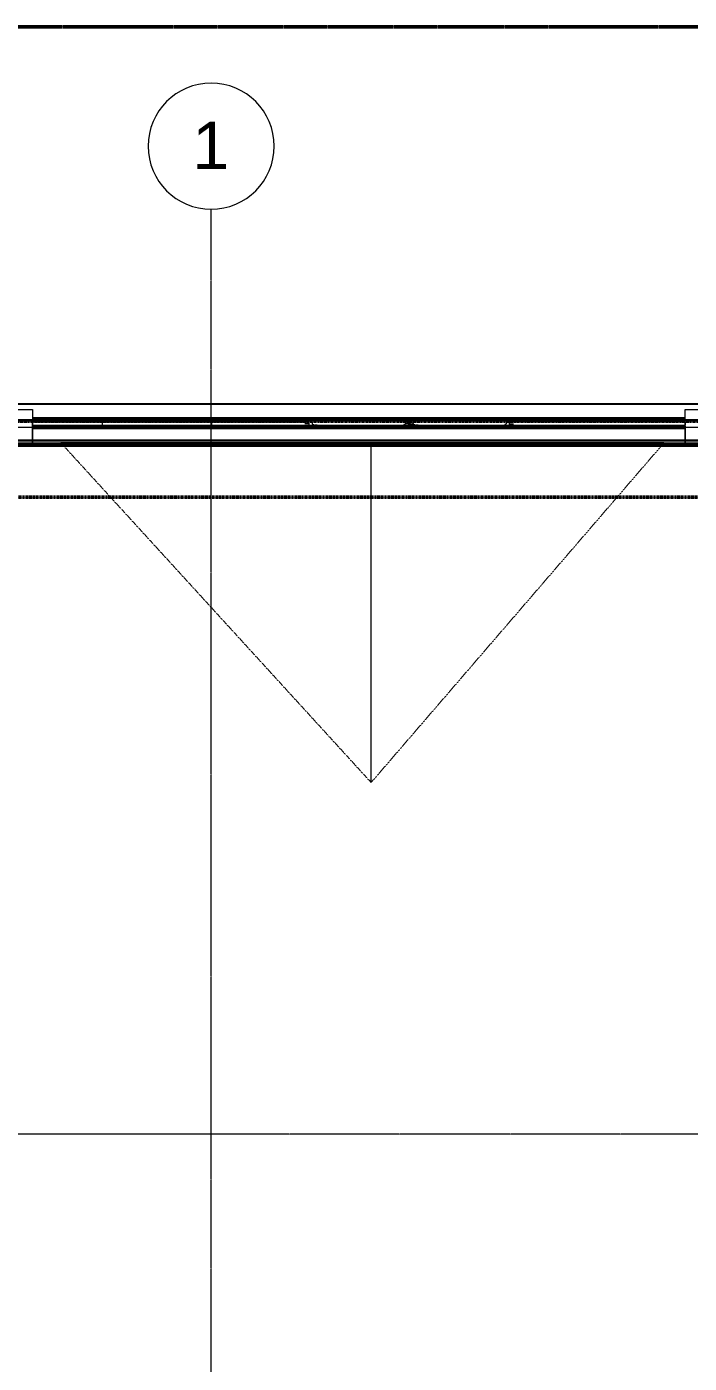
# Model space of a CAD drawing. Header units: inches. Extents: x -4235 to -464, y 9767 to 12269.
# Drawn here: x -3552 to -3299, y 11760 to 12269 of the extents above; entities that cross this region are included whole.
import ezdxf

# ---------------------------------------------------------------- set-up
doc = ezdxf.new("R2010")
doc.units = ezdxf.units.IN
doc.header["$MEASUREMENT"] = 0
for name, pattern in [('Dash 1_16_', [0.125, 0.0625, -0.0625]), ('Double Dash 3_8_', [1, 0.375, -0.125, 0.125, -0.125, 0.125, -0.125]), ('Grid Line 1_2_', [0.875, 0.5, -0.125, 0.125, -0.125])]:
    doc.linetypes.add(name, pattern=pattern)
for name, color, linetype, lineweight in [('A-GENM', 5, 'Continuous', 9), ('A-GLAZ-1', 151, 'Continuous', 9), ('A-GLAZ-2', 151, 'Continuous', 20), ('A-ROOF', 132, 'Continuous', 13), ('A-ROOF-1', 10, 'Dash 1_16_', 9), ('A-ROOF-2', 7, 'Dash 1_16_', 9), ('A-WALL-1', 113, 'Continuous', 9), ('C-PROP-LINE', 91, 'Double Dash 3_8_', 50), ('C-PROP-LINE-1', 91, 'Dash 1_16_', 50), ('S-GRID-1', 1, 'Grid Line 1_2_', 9), ('S-GRID-IDEN', 1, 'Continuous', 9)]:
    doc.layers.add(name, color=color, linetype=linetype, lineweight=lineweight)
doc.styles.add('Arial', font='arial.ttf', dxfattribs={"height": 18})

# ---------------------------------------------------------------- blocks, each defined once
blk = doc.blocks.new('Basic Wall _ EXT - FIBER CEMENT - LARGE - ___-2505162-BACKGROUND - ROOF PLAN')
at = {"layer": 'A-WALL-1'}
for p, q in [((-3444.14, 12118.91), (-3549.34, 12118.91)), ((-3444.14, 12118.91), (-3549.34, 12118.91)), ((-3549.34, 12118.88), (-3444.14, 12118.88)), ((-3444.14, 12118.88), (-3549.34, 12118.88)), ((-3522.69, 12116.87), (-3549.34, 12116.87)), ((-3522.69, 12116.87), (-3549.34, 12116.87)), ((-3549.34, 12116.84), (-3515.8, 12116.84)), ((-3515.8, 12116.84), (-3549.34, 12116.84)), ((-3481.16, 12116.87), (-3522.69, 12116.87)), ((-3481.16, 12116.87), (-3522.69, 12116.87)), ((-3515.8, 12116.84), (-3487.92, 12116.84)), ((-3487.92, 12116.84), (-3515.8, 12116.84)), ((-3487.92, 12116.84), (-3481.16, 12116.84)), ((-3481.16, 12116.84), (-3487.92, 12116.84)), ((-3444.14, 12116.87), (-3481.16, 12116.87)), ((-3444.14, 12116.87), (-3481.16, 12116.87)), ((-3481.16, 12116.84), (-3444.14, 12116.84)), ((-3444.14, 12116.84), (-3481.16, 12116.84)), ((-3405.74, 12118.91), (-3406.11, 12118.91)), ((-3405.74, 12118.91), (-3406.11, 12118.91)), ((-3406.11, 12118.88), (-3405.74, 12118.88)), ((-3405.74, 12118.88), (-3406.11, 12118.88)), ((-3405.74, 12116.87), (-3406.11, 12116.87)), ((-3405.74, 12116.87), (-3406.11, 12116.87)), ((-3406.11, 12116.84), (-3405.74, 12116.84)), ((-3405.74, 12116.84), (-3406.11, 12116.84)), ((-3300.91, 12118.91), (-3367.71, 12118.91)), ((-3300.91, 12118.91), (-3367.71, 12118.91)), ((-3367.71, 12118.88), (-3300.91, 12118.88)), ((-3300.91, 12118.88), (-3367.71, 12118.88)), ((-3300.91, 12116.87), (-3367.71, 12116.87)), ((-3300.91, 12116.87), (-3367.71, 12116.87)), ((-3367.71, 12116.84), (-3300.91, 12116.84)), ((-3300.91, 12116.84), (-3367.71, 12116.84))]:
    blk.add_line(p, q, dxfattribs=at)
blk = doc.blocks.new('Basic Wall _ EXT - FIBER CEMENT - LARGE - ___-2162455-BACKGROUND - ROOF PLAN')
at = {"layer": 'A-WALL-1'}
for p, q in [((-3300.91, 12119.8), (-3549.34, 12119.8)), ((-3300.91, 12119.5), (-3549.34, 12119.5)), ((-3300.91, 12119.5), (-3549.34, 12119.5)), ((-3300.91, 12119.48), (-3549.34, 12119.48)), ((-3300.91, 12119.46), (-3549.34, 12119.46)), ((-3300.91, 12119.46), (-3549.34, 12119.46)), ((-3300.91, 12119.46), (-3549.34, 12119.46)), ((-3300.91, 12116.87), (-3549.34, 12116.87)), ((-3300.91, 12116.87), (-3549.34, 12116.87)), ((-3549.34, 12116.84), (-3300.91, 12116.84)), ((-3300.91, 12116.84), (-3549.34, 12116.84))]:
    blk.add_line(p, q, dxfattribs=at)
blk = doc.blocks.new('Basic Wall _ EXT - FIBER CEMENT - SMALL - ___-2145929-BACKGROUND - ROOF PLAN')
at = {"layer": 'A-WALL-1'}
for p, q in [((-2061.36, 12125.15), (-3867.29, 12125.15)), ((-2061.36, 12125.15), (-3867.29, 12125.15)), ((-3867.21, 12125.07), (-2061.44, 12125.07)), ((-2061.44, 12125.07), (-3867.21, 12125.07)), ((-2067.39, 12119.12), (-3861.25, 12119.12)), ((-2067.46, 12119.05), (-3861.19, 12119.05)), ((-2067.84, 12118.67), (-3860.81, 12118.67)), ((-2067.92, 12118.59), (-3860.73, 12118.59)), ((-2067.92, 12118.59), (-3860.73, 12118.59)), ((-2070.35, 12116.17), (-3858.3, 12116.17)), ((-2070.35, 12116.17), (-3858.3, 12116.17)), ((-2075.17, 12111.34), (-3853.48, 12111.34)), ((-2075.17, 12111.34), (-3853.48, 12111.34)), ((-2075.25, 12111.26), (-3853.4, 12111.26)), ((-2075.25, 12111.26), (-3853.4, 12111.26)), ((-3853.2, 12111.06), (-2075.45, 12111.06)), ((-2075.45, 12111.06), (-3853.2, 12111.06)), ((-3852.33, 12110.19), (-2076.32, 12110.19)), ((-2076.32, 12110.19), (-3852.33, 12110.19)), ((-2076.67, 12109.84), (-3851.97, 12109.84)), ((-2076.72, 12109.79), (-3851.93, 12109.79)), ((-2076.73, 12109.78), (-3851.92, 12109.78)), ((-2076.79, 12109.72), (-3851.85, 12109.72)), ((-2076.8, 12109.72), (-3851.85, 12109.72)), ((-2076.8, 12109.71), (-3851.85, 12109.71)), ((-2076.83, 12109.68), (-3851.82, 12109.68)), ((-2076.86, 12109.65), (-3851.78, 12109.65)), ((-3851.77, 12109.64), (-2076.87, 12109.64)), ((-3851.63, 12109.49), (-2077.02, 12109.49)), ((-2077.23, 12109.28), (-3851.42, 12109.28)), ((-2077.3, 12109.22), (-3851.35, 12109.22)), ((-2077.42, 12109.09), (-3851.22, 12109.09)), ((-2077.53, 12108.98), (-3851.11, 12108.98))]:
    blk.add_line(p, q, dxfattribs=at)
blk = doc.blocks.new('Window-Double_Hung-Andersen-400_Series-Tilt_Wash - DOUBLE HUNG - COTTAGE - 3RD FLOOR-V4-BACKGROUND - ROOF PLAN')
at = {"layer": 'A-GLAZ-1'}
for p, q in [((-16.29, 2.5), (-15.7, 2.5)), ((-16.29, 2.12), (-15.7, 2.12)), ((-15.82, 2.5), (-15.82, 2.16)), ((-15.7, 2.63), (15.7, 2.63)), ((-15.7, 2.5), (15.7, 2.5)), ((-15.7, 2.12), (15.7, 2.12)), ((-15.7, 2), (15.7, 2)), ((16.29, 2.5), (15.7, 2.5)), ((16.29, 2.12), (15.7, 2.12)), ((15.82, 2.5), (15.82, 2.12))]:
    blk.add_line(p, q, dxfattribs=at)
at = {"layer": 'A-GLAZ-2'}
for p, q in [((-19.01, 3.44), (-20.51, 3.44)), ((19.01, 4.81), (-19.01, 4.81)), ((-19.01, 4.81), (-19.01, 4.56)), ((-19.01, 4.27), (-19.01, 4.22)), ((-19.01, 4.11), (-19.01, 3)), ((-19.01, 2.84), (-19.01, 2.72)), ((-19.01, 2.69), (-19.01, 2.01)), ((-19.01, 2.01), (-19.01, 1.69)), ((-18.2, 4.81), (-18.2, 4.56)), ((-18.2, 4.27), (-18.2, 4.22)), ((-18.2, 4.11), (-18.2, 4)), ((-18.2, 4), (-17.92, 4)), ((-17.92, 4), (-17.61, 3.19)), ((-17.61, 3.19), (-17.14, 3.19)), ((-17.42, 2.75), (-16.57, 2.75)), ((-17.42, 2.69), (-17.42, 2.01)), ((-17.42, 2.01), (-17.42, 1.69)), ((-17.14, 3.19), (-17.14, 3)), ((-17.14, 2.84), (-17.14, 2.79)), ((-15.86, 2.97), (-16.57, 2.97)), ((-16.57, 2.72), (-16.57, 2.84)), ((-16.57, 2.63), (-16.57, 2.69)), ((-15.7, 2.63), (-16.57, 2.63)), ((-16.29, 2.63), (-16.29, 2.01)), ((-15.7, 2), (-16.29, 2)), ((-15.8, 2.84), (-15.74, 2.72)), ((-15.78, 1.69), (-15.7, 2)), ((-15.73, 2.69), (-15.7, 2.63)), ((15.73, 2.69), (15.7, 2.63)), ((15.7, 2.63), (16.57, 2.63)), ((15.7, 2), (16.29, 2)), ((15.78, 1.69), (15.7, 2)), ((15.79, 2.83), (15.74, 2.72)), ((15.86, 2.97), (16.57, 2.97)), ((16.29, 2.63), (16.29, 2.01)), ((16.57, 2.72), (16.57, 2.83)), ((17.42, 2.75), (16.57, 2.75)), ((16.57, 2.63), (16.57, 2.69)), ((17.14, 3.19), (17.14, 3)), ((17.61, 3.19), (17.14, 3.19)), ((17.14, 2.83), (17.14, 2.75)), ((17.42, 2.69), (17.42, 2.01)), ((17.42, 1.99), (17.42, 1.69)), ((17.92, 4), (17.61, 3.19)), ((18.2, 4), (17.92, 4)), ((18.2, 4.81), (18.2, 4.56)), ((18.2, 4.11), (18.2, 4)), ((19.01, 4.56), (19.01, 4.81)), ((19.01, 3), (19.01, 4.11)), ((19.01, 3.44), (20.51, 3.44)), ((19.01, 2.72), (19.01, 2.83)), ((19.01, 2.01), (19.01, 2.69)), ((19.01, 1.69), (19.01, 1.98))]:
    blk.add_line(p, q, dxfattribs=at)
blk = doc.blocks.new('Window-Double_Hung-Andersen-400_Series-Tilt_Wash - DOUBLE HUNG - COTTAGE - 3RD FLOOR-V50-BACKGROUND - ROOF PLAN')
at = {"layer": 'A-GLAZ-1'}
for p, q in [((-16.29, 2.5), (-15.7, 2.5)), ((-16.29, 2.12), (-15.7, 2.12)), ((-15.82, 2.5), (-15.82, 2.12)), ((-15.7, 2.63), (15.7, 2.63)), ((-15.7, 2.5), (15.7, 2.5)), ((-15.7, 2.12), (15.7, 2.12)), ((-15.7, 2), (15.7, 2)), ((16.29, 2.5), (15.7, 2.5)), ((16.29, 2.12), (15.7, 2.12)), ((15.82, 2.5), (15.82, 2.12))]:
    blk.add_line(p, q, dxfattribs=at)
at = {"layer": 'A-GLAZ-2'}
for p, q in [((-19.01, 3.44), (-20.51, 3.44)), ((19.01, 4.81), (-19.01, 4.81)), ((-19.01, 4.81), (-19.01, 4.56)), ((-19.01, 4.39), (-19.01, 4.34)), ((-19.01, 4.27), (-19.01, 4.22)), ((-19.01, 4.11), (-19.01, 3)), ((-19.01, 2.88), (-19.01, 2.74)), ((-19.01, 2.69), (-19.01, 2.01)), ((-19.01, 2.01), (-19.01, 1.69)), ((-18.2, 4.81), (-18.2, 4.56)), ((-18.2, 4.39), (-18.2, 4.34)), ((-18.2, 4.27), (-18.2, 4.22)), ((-18.2, 4.11), (-18.2, 4)), ((-18.2, 4), (-17.92, 4)), ((-17.92, 4), (-17.61, 3.2)), ((-17.61, 3.19), (-17.14, 3.19)), ((-17.42, 2.75), (-16.57, 2.75)), ((-17.42, 2.69), (-17.42, 2.01)), ((-17.42, 2.01), (-17.42, 1.69)), ((-17.14, 3.19), (-17.14, 3)), ((-17.14, 2.88), (-17.14, 2.75)), ((-15.86, 2.97), (-16.57, 2.97)), ((-16.57, 2.74), (-16.57, 2.88)), ((-16.57, 2.63), (-16.57, 2.69)), ((-15.7, 2.63), (-16.57, 2.63)), ((-16.29, 2.63), (-16.29, 2.01)), ((-15.7, 2), (-16.29, 2)), ((-15.82, 2.88), (-15.76, 2.75)), ((-15.78, 1.69), (-15.7, 2)), ((-15.73, 2.69), (-15.7, 2.63)), ((15.73, 2.69), (15.7, 2.63)), ((15.7, 2.63), (16.57, 2.63)), ((15.7, 2), (16.29, 2)), ((15.78, 1.69), (15.7, 2)), ((15.8, 2.84), (15.74, 2.72)), ((15.86, 2.97), (16.57, 2.97)), ((16.29, 2.63), (16.29, 2.01)), ((16.57, 2.72), (16.57, 2.84)), ((17.42, 2.75), (16.57, 2.75)), ((16.57, 2.63), (16.57, 2.69)), ((17.14, 3.19), (17.14, 3)), ((17.61, 3.19), (17.14, 3.19)), ((17.14, 2.84), (17.14, 2.78)), ((17.42, 2.69), (17.42, 2.01)), ((17.42, 2.01), (17.42, 1.69)), ((17.92, 4), (17.61, 3.19)), ((18.2, 4), (17.92, 4)), ((18.2, 4.81), (18.2, 4.56)), ((18.2, 4.27), (18.2, 4.22)), ((18.2, 4.11), (18.2, 4)), ((19.01, 4.56), (19.01, 4.81)), ((19.01, 4.22), (19.01, 4.27)), ((19.01, 3), (19.01, 4.11)), ((19.01, 3.44), (20.51, 3.44)), ((19.01, 2.72), (19.01, 2.84)), ((19.01, 2.01), (19.01, 2.69)), ((19.01, 1.69), (19.01, 2.01))]:
    blk.add_line(p, q, dxfattribs=at)
blk = doc.blocks.new('Family1 - SCUPPER - east_west-V146-BACKGROUND - ROOF PLAN')
at = {"layer": 'A-GENM'}
for p, q in [((-5, 4.44), (5, 4.44)), ((-5, 4.28), (-5, 4.33)), ((-5, 3.96), (-5, 4.26)), ((-5, 3.09), (-5, 3.96)), ((-5, 2.89), (-5, 3.09)), ((-5, 2.81), (-5, 2.89)), ((-5, -2.01), (-5, 2.81)), ((5, 4.33), (5, 4.28)), ((5, 4.26), (5, 3.96)), ((5, 3.96), (5, 3.09)), ((5, 3.09), (5, 2.89)), ((5, 2.89), (5, 2.81)), ((5, 2.81), (5, -2.01)), ((-5, -2.84), (-5, -2.01)), ((-5, -4.11), (-5, -3)), ((-5, -4.97), (-5, -4.56)), ((-5, -8.81), (-5, -4.97)), ((5, -2.01), (5, -2.84)), ((5, -3), (5, -4.11)), ((5, -4.56), (5, -4.97)), ((5, -4.97), (5, -8.81)), ((5, -8.81), (-5, -8.81))]:
    blk.add_line(p, q, dxfattribs=at)
blk = doc.blocks.new('Family1 - SCUPPER - east_west-V153-BACKGROUND - ROOF PLAN')
at = {"layer": 'A-GENM'}
for p, q in [((-5, 4.44), (5, 4.44)), ((-5, 4.27), (-5, 4.33)), ((-5, 3.96), (-5, 4.26)), ((-5, 3.09), (-5, 3.96)), ((-5, 2.89), (-5, 3.09)), ((-5, 2.81), (-5, 2.89)), ((-5, -2.01), (-5, 2.81)), ((5, 4.33), (5, 4.27)), ((5, 4.26), (5, 3.96)), ((5, 3.96), (5, 3.09)), ((5, 3.09), (5, 2.89)), ((5, 2.89), (5, 2.81)), ((5, 2.81), (5, -2.01)), ((-5, -2.89), (-5, -2.01)), ((-5, -2.94), (-5, -2.9)), ((-5, -4.11), (-5, -3)), ((-5, -4.27), (-5, -4.17)), ((-5, -4.33), (-5, -4.28)), ((-5, -4.39), (-5, -4.34)), ((-5, -4.97), (-5, -4.56)), ((-5, -8.81), (-5, -4.97)), ((5, -2.01), (5, -2.89)), ((5, -3), (5, -4.11)), ((5, -4.17), (5, -4.27)), ((5, -4.28), (5, -4.33)), ((5, -4.34), (5, -4.39)), ((5, -4.56), (5, -4.97)), ((5, -4.97), (5, -8.81)), ((5, -8.81), (-5, -8.81))]:
    blk.add_line(p, q, dxfattribs=at)
blk = doc.blocks.new('Family - ___-1878357-BACKGROUND - ROOF PLAN')
at = {"layer": 'C-PROP-LINE'}
blk.add_line((-3989.61, 12268.69), (-629.56, 12268.69), dxfattribs=at)
blk = doc.blocks.new('Family - ___-2835860-BACKGROUND - ROOF PLAN')
at = {"layer": 'C-PROP-LINE-1'}
blk.add_line((-2636.92, 12118.59), (-3860.72, 12118.59), dxfattribs=at)
blk = doc.blocks.new('Family - ___-2835903-BACKGROUND - ROOF PLAN')
at = {"layer": 'C-PROP-LINE-1'}
blk.add_line((-2096.82, 12089.69), (-3831.82, 12089.69), dxfattribs=at)
blk = doc.blocks.new('Family - ___-2835932-BACKGROUND - ROOF PLAN')
at = {"layer": 'C-PROP-LINE-1'}
blk.add_line((-2067.92, 12118.59), (-3860.72, 12118.59), dxfattribs=at)
blk = doc.blocks.new('Grid - Grid Head - Circle-50561-BACKGROUND - ROOF PLAN')
at = {"layer": 'S-GRID-IDEN'}
for start, end in [(360, 180), (180, 360)]:
    blk.add_arc((0, 0), 0.25, start, end, dxfattribs=at)

msp = doc.modelspace()

# ---------------------------------------------------------------- linework, layer by layer
at = {"layer": 'A-ROOF'}
for p, q in [((-3420.44, 12109.38), (-3420.44, 12109.45)), ((-3420.44, 11981.08), (-3420.44, 12109.21))]:
    msp.add_line(p, q, dxfattribs=at)
at = {"layer": 'A-ROOF-1'}
for p, q in [((-3300.91, 12115.84), (-3549.34, 12115.84)), ((-3538.12, 12109.89), (-3538.53, 12110.34)), ((-3538.06, 12109.82), (-3538.11, 12109.88)), ((-3537.65, 12109.38), (-3537.72, 12109.45)), ((-3309.74, 12109.45), (-3309.81, 12109.38)), ((-3309.39, 12109.87), (-3309.42, 12109.82)), ((-3308.98, 12110.34), (-3309.37, 12109.89))]:
    msp.add_line(p, q, dxfattribs=at)
at = {"layer": 'A-ROOF-2'}
for p, q in [((-3420.44, 11981.08), (-3537.5, 12109.21)), ((-3309.95, 12109.21), (-3420.44, 11981.08))]:
    msp.add_line(p, q, dxfattribs=at)
at = {"layer": 'A-WALL-1'}
for p, q in [((-2067.92, 12118.59), (-3860.73, 12118.59)), ((-3549.34, 12118.5), (-3549.34, 12118.54)), ((-3549.34, 12118.43), (-3549.34, 12118.49)), ((-3549.34, 12118.32), (-3549.34, 12118.42)), ((-3549.34, 12118.34), (-3444.14, 12118.34)), ((-3549.34, 12117.15), (-3549.34, 12118.26)), ((-3549.34, 12117.05), (-3549.34, 12117.1)), ((-3549.34, 12109.89), (-3549.34, 12117.04)), ((-3549.34, 12115.84), (-3300.91, 12115.84)), ((-3522.69, 12117.15), (-3522.69, 12118.26)), ((-3522.69, 12117.05), (-3522.69, 12117.1)), ((-3522.69, 12116.91), (-3522.69, 12117.04)), ((-3522.69, 12116.84), (-3522.69, 12116.85)), ((-3522.69, 12116.84), (-3481.16, 12116.84)), ((-3520.94, 12118.42), (-3520.94, 12118.37)), ((-3516.12, 12116.17), (-3516.12, 12116.84)), ((-3516.12, 12115.84), (-3516.12, 12116.17)), ((-3515.8, 12116.17), (-3515.8, 12116.84)), ((-3515.8, 12115.84), (-3515.8, 12116.17)), ((-3488.25, 12116.84), (-3488.25, 12116.74)), ((-3488.25, 12116.7), (-3488.25, 12115.84)), ((-3487.92, 12116.84), (-3487.92, 12116.73)), ((-3487.92, 12116.71), (-3487.92, 12115.84)), ((-3482.91, 12118.5), (-3482.91, 12118.54)), ((-3482.91, 12118.37), (-3482.91, 12118.42)), ((-3481.16, 12118.26), (-3481.16, 12117.15)), ((-3481.16, 12117.04), (-3481.16, 12116.87)), ((-3481.16, 12116.85), (-3481.16, 12116.84)), ((-3444.14, 12118.54), (-3444.14, 12118.5)), ((-3444.14, 12118.42), (-3444.14, 12118.37)), ((-3444.14, 12118.26), (-3444.14, 12117.15)), ((-3444.14, 12117.04), (-3444.14, 12116.89)), ((-3444.14, 12116.84), (-3444.14, 12115.84)), ((-3406.11, 12118.37), (-3406.11, 12118.42)), ((-3405.74, 12118.34), (-3406.11, 12118.34)), ((-3406.11, 12117.15), (-3406.11, 12118.26)), ((-3406.11, 12116.87), (-3406.11, 12116.99)), ((-3406.11, 12115.84), (-3406.11, 12116.84)), ((-3405.74, 12118.42), (-3405.74, 12118.37)), ((-3405.74, 12118.26), (-3405.74, 12117.15)), ((-3405.74, 12116.99), (-3405.74, 12116.87)), ((-3405.74, 12116.84), (-3405.74, 12115.84)), ((-3300.91, 12118.34), (-3367.71, 12118.34)), ((-3367.71, 12117.15), (-3367.71, 12118.26)), ((-3367.71, 12116.87), (-3367.71, 12116.98)), ((-3367.71, 12116.17), (-3367.71, 12116.84)), ((-3367.71, 12115.84), (-3367.71, 12116.14)), ((-3300.91, 12118.26), (-3300.91, 12117.15)), ((-3300.91, 12116.99), (-3300.91, 12109.89)), ((-2076.8, 12109.71), (-3851.85, 12109.71)), ((-3549.34, 12109.82), (-3549.34, 12109.88)), ((-3538.53, 12110.34), (-3538.12, 12109.89)), ((-3308.98, 12110.34), (-3538.53, 12110.34)), ((-3538.11, 12109.88), (-3538.06, 12109.82)), ((-3420.44, 12110.34), (-3420.44, 12109.89)), ((-3420.44, 12109.87), (-3420.44, 12109.82)), ((-3309.42, 12109.82), (-3309.39, 12109.87)), ((-3309.37, 12109.89), (-3308.98, 12110.34)), ((-3300.91, 12109.87), (-3300.91, 12109.82))]:
    msp.add_line(p, q, dxfattribs=at)
at = {"layer": 'S-GRID-1'}
for p, q in [((-3481.32, 9836.18), (-3481.32, 12199.22)), ((-464.45, 11847.19), (-4185.7, 11847.19))]:
    msp.add_line(p, q, dxfattribs=at)

# ---------------------------------------------------------------- block references
at = {"layer": 'A-GENM', "rotation": 180}
for name, p in [('Family1 - SCUPPER - east_west-V153-BACKGROUND - ROOF PLAN', (-3554.34, 12114.15)), ('Family1 - SCUPPER - east_west-V146-BACKGROUND - ROOF PLAN', (-3295.91, 12114.15))]:
    msp.add_blockref(name, p, dxfattribs=at)
at = {"layer": 'A-GLAZ-1'}
for name, p in [('Window-Double_Hung-Andersen-400_Series-Tilt_Wash - DOUBLE HUNG - COTTAGE - 3RD FLOOR-V50-BACKGROUND - ROOF PLAN', (-3425.12, 12114.15)), ('Window-Double_Hung-Andersen-400_Series-Tilt_Wash - DOUBLE HUNG - COTTAGE - 3RD FLOOR-V4-BACKGROUND - ROOF PLAN', (-3386.72, 12114.15))]:
    msp.add_blockref(name, p, dxfattribs=at)
at = {"layer": 'A-WALL-1'}
for name in ['Basic Wall _ EXT - FIBER CEMENT - SMALL - ___-2145929-BACKGROUND - ROOF PLAN', 'Basic Wall _ EXT - FIBER CEMENT - LARGE - ___-2162455-BACKGROUND - ROOF PLAN', 'Basic Wall _ EXT - FIBER CEMENT - LARGE - ___-2505162-BACKGROUND - ROOF PLAN']:
    msp.add_blockref(name, (0, 0), dxfattribs=at)
at = {"layer": 'C-PROP-LINE'}
msp.add_blockref('Family - ___-1878357-BACKGROUND - ROOF PLAN', (0, 0), dxfattribs=at)
at = {"layer": 'C-PROP-LINE-1'}
for name in ['Family - ___-2835860-BACKGROUND - ROOF PLAN', 'Family - ___-2835932-BACKGROUND - ROOF PLAN', 'Family - ___-2835903-BACKGROUND - ROOF PLAN']:
    msp.add_blockref(name, (0, 0), dxfattribs=at)
at = {"layer": 'S-GRID-IDEN', "xscale": 95.99999999999994, "yscale": 95.99999999999994, "zscale": 95.99999999999994}
msp.add_blockref('Grid - Grid Head - Circle-50561-BACKGROUND - ROOF PLAN', (-3481.32, 12223.22), dxfattribs=at)

# ---------------------------------------------------------------- texts
at = {"layer": 'S-GRID-IDEN', "insert": (-3488.45, 12232.5), "char_height": 18, "width": 16.968, "attachment_point": 1, "style": 'Arial'}
msp.add_mtext('1', dxfattribs=at)

doc.saveas('drawing.dxf')
